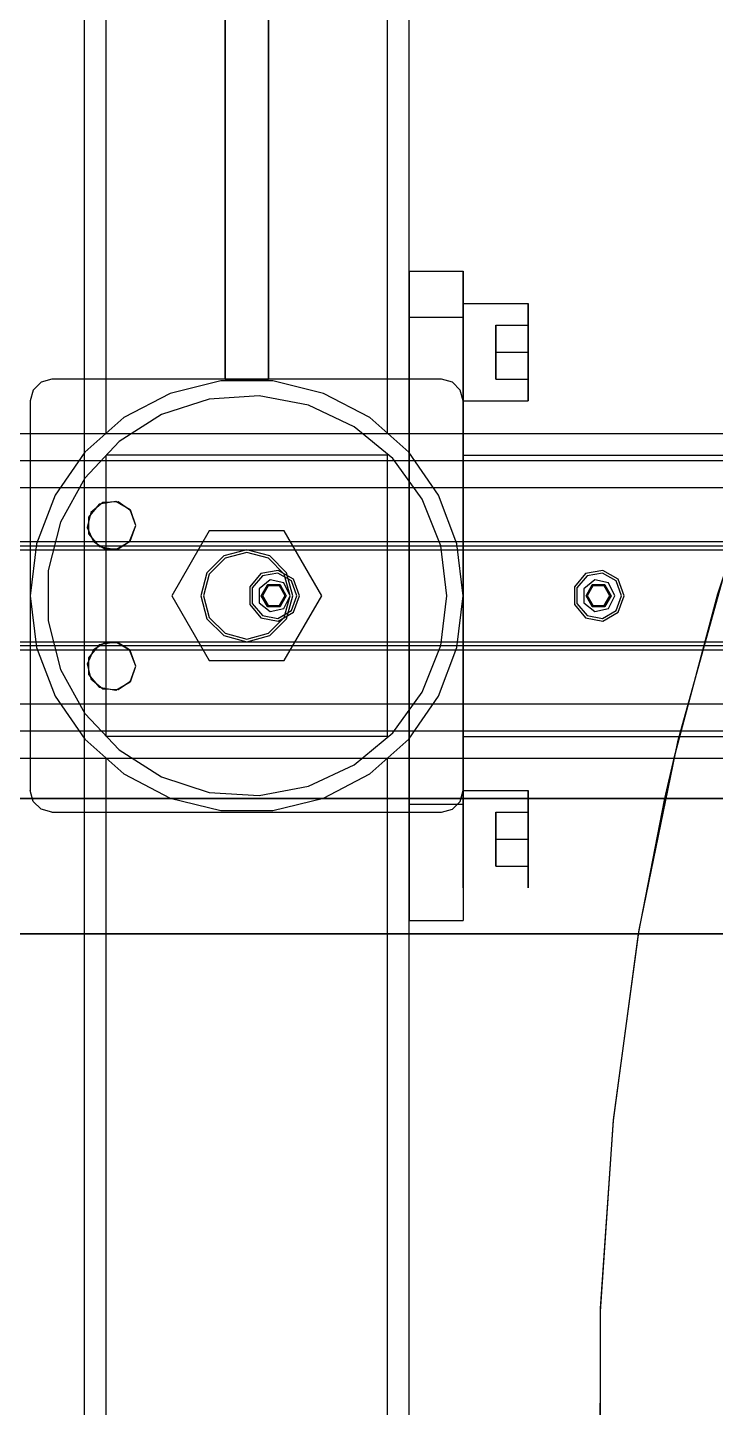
# Model space of a CAD drawing. Header units: millimetres. Extents: x -201 to 3037, y -406 to 3230.
# Drawn here: x 529.5 to 656.6, y 2600 to 2855 of the extents above; entities that cross this region are included whole.
import ezdxf

# ---------------------------------------------------------------- set-up
doc = ezdxf.new("R2010")
doc.units = ezdxf.units.MM
doc.layers.add('HIDDEN', color=8, linetype='Continuous')
doc.layers.add('VISIBLE', color=7, linetype='Continuous')

msp = doc.modelspace()

# ---------------------------------------------------------------- linework, layer by layer
at = {"layer": 'HIDDEN'}
for points in [[(540, 2720), (540, 2950)], [(540, 2000), (540, 2950)], [(540, 2780), (540, 2890)], [(540, 2780), (540, 2890)], [(540, 2780), (540, 2890)], [(540, 2780), (540, 2890)], [(540, 2780), (540, 2890)], [(544, 2780), (544, 2890)], [(544, 2780), (544, 2890)], [(544, 2780), (544, 2890)], [(544, 2780), (544, 2890)], [(544, 2780), (544, 2890)], [(544, 2780), (544, 2890)], [(566, 2890), (566, 2790)], [(566, 2790), (566, 2890)], [(574, 2890), (574, 2790)], [(574, 2790), (574, 2890)], [(596, 2780), (596, 2890)], [(596, 2780), (596, 2890)], [(596, 2780), (596, 2890)], [(596, 2780), (596, 2890)], [(596, 2780), (596, 2890)], [(596, 2780), (596, 2890)], [(600, 2780), (600, 2890)], [(600, 2780), (600, 2890)], [(600, 2780), (600, 2890)], [(600, 2780), (600, 2890)], [(600, 2780), (600, 2890)], [(719.22, 2885.19), (700.97, 2854.78), (684.81, 2823.21), (670.83, 2790.62), (659.08, 2757.17), (649.61, 2722.99), (642.47, 2688.25), (637.69, 2653.11), (635.3, 2617.73), (635.3, 2582.27), (637.69, 2546.89), (642.47, 2511.75), (649.61, 2477.01), (659.08, 2442.83), (670.83, 2409.38), (684.81, 2376.79), (700.97, 2345.22), (719.22, 2314.81)], [(600, 2804), (600, 2804.67), (600, 2805.34), (600, 2805.98), (600, 2806.6), (600, 2807.19), (600, 2807.74), (600, 2808.24), (600, 2808.69), (600, 2809.08), (600, 2809.41), (600, 2809.66), (600, 2809.85), (600, 2809.96), (600, 2810)], [(600, 2810), (600, 2809.96), (600, 2809.85), (600, 2809.66), (600, 2809.41), (600, 2809.08), (600, 2808.69), (600, 2808.24), (600, 2807.74), (600, 2807.19), (600, 2806.6), (600, 2805.98), (600, 2805.34), (600, 2804.67), (600, 2804)], [(600, 2810), (610, 2810)], [(600, 2804), (600, 2804.67), (600, 2805.34), (600, 2805.98), (600, 2806.6), (600, 2807.19), (600, 2807.74), (600, 2808.24), (600, 2808.69), (600, 2809.08), (600, 2809.41), (600, 2809.66), (600, 2809.85), (600, 2809.96), (600, 2810)], [(600, 2810), (600, 2809.96), (600, 2809.85), (600, 2809.66), (600, 2809.41), (600, 2809.08), (600, 2808.69), (600, 2808.24), (600, 2807.74), (600, 2807.19), (600, 2806.6), (600, 2805.98), (600, 2805.34), (600, 2804.67), (600, 2804)], [(600, 2810), (610, 2810)], [(600, 2810), (610, 2810)], [(610, 2804), (610, 2804.67), (610, 2805.34), (610, 2805.98), (610, 2806.6), (610, 2807.19), (610, 2807.74), (610, 2808.24), (610, 2808.69), (610, 2809.08), (610, 2809.41), (610, 2809.66), (610, 2809.85), (610, 2809.96), (610, 2810)], [(610, 2804), (610, 2804.67), (610, 2805.34), (610, 2805.98), (610, 2806.6), (610, 2807.19), (610, 2807.74), (610, 2808.24), (610, 2808.69), (610, 2809.08), (610, 2809.41), (610, 2809.66), (610, 2809.85), (610, 2809.96), (610, 2810)], [(610, 2810), (610, 2809.96), (610, 2809.85), (610, 2809.66), (610, 2809.41), (610, 2809.08), (610, 2808.69), (610, 2808.24), (610, 2807.74), (610, 2807.19), (610, 2806.6), (610, 2805.98), (610, 2805.34), (610, 2804.67), (610, 2804)], [(600, 2696), (600, 2804)], [(600, 2804), (600, 2720)], [(600, 2696), (600, 2804)], [(600, 2804), (600, 2696)], [(610, 2696), (610, 2804)], [(610, 2696), (610, 2804)], [(610, 2804), (610, 2696)], [(610, 2795), (610, 2796.01), (610, 2797), (610, 2797.97), (610, 2798.9), (610, 2799.79), (610, 2800.61), (610, 2801.36), (610, 2802.04), (610, 2802.62), (610, 2803.11), (610, 2803.49), (610, 2803.77), (610, 2803.94), (610, 2804)], [(610, 2804), (610, 2803.77), (610, 2803.11), (610, 2802.04), (610, 2800.61), (610, 2798.9), (610, 2797), (610, 2795), (610, 2793), (610, 2791.1), (610, 2789.39), (610, 2787.96), (610, 2786.89), (610, 2786.23), (610, 2786)], [(610, 2795), (610, 2796.01), (610, 2797), (610, 2797.97), (610, 2798.9), (610, 2799.79), (610, 2800.61), (610, 2801.36), (610, 2802.04), (610, 2802.62), (610, 2803.11), (610, 2803.49), (610, 2803.77), (610, 2803.94), (610, 2804)], [(610, 2804), (610, 2803.77), (610, 2803.11), (610, 2802.04), (610, 2800.61), (610, 2798.9), (610, 2797), (610, 2795), (610, 2793), (610, 2791.1), (610, 2789.39), (610, 2787.96), (610, 2786.89), (610, 2786.23), (610, 2786)], [(622, 2795), (622, 2796.01), (622, 2797), (622, 2797.97), (622, 2798.9), (622, 2799.79), (622, 2800.61), (622, 2801.36), (622, 2802.04), (622, 2802.62), (622, 2803.11), (622, 2803.49), (622, 2803.77), (622, 2803.94), (622, 2804)], [(622, 2795), (622, 2796.01), (622, 2797), (622, 2797.97), (622, 2798.9), (622, 2799.79), (622, 2800.61), (622, 2801.36), (622, 2802.04), (622, 2802.62), (622, 2803.11), (622, 2803.49), (622, 2803.77), (622, 2803.94), (622, 2804)], [(622, 2804), (622, 2803.77), (622, 2803.11), (622, 2802.04), (622, 2800.61), (622, 2798.9), (622, 2797), (622, 2795), (622, 2793), (622, 2791.1), (622, 2789.39), (622, 2787.96), (622, 2786.89), (622, 2786.23), (622, 2786)], [(600, 2801.5), (600, 2801.34), (600, 2800.86), (600, 2800.08), (600, 2799.05), (600, 2797.82), (600, 2796.45), (600, 2795), (600, 2793.55), (600, 2792.18), (600, 2790.95), (600, 2789.92), (600, 2789.14), (600, 2788.66), (600, 2788.5)], [(600, 2788.5), (600, 2788.66), (600, 2789.14), (600, 2789.92), (600, 2790.95), (600, 2792.18), (600, 2793.55), (600, 2795), (600, 2796.45), (600, 2797.82), (600, 2799.05), (600, 2800.08), (600, 2800.86), (600, 2801.34), (600, 2801.5)], [(600, 2801.5), (610, 2801.5)], [(600, 2801.5), (600, 2801.34), (600, 2800.86), (600, 2800.08), (600, 2799.05), (600, 2797.82), (600, 2796.45), (600, 2795), (600, 2793.55), (600, 2792.18), (600, 2790.95), (600, 2789.92), (600, 2789.14), (600, 2788.66), (600, 2788.5)], [(600, 2788.5), (600, 2788.66), (600, 2789.14), (600, 2789.92), (600, 2790.95), (600, 2792.18), (600, 2793.55), (600, 2795), (600, 2796.45), (600, 2797.82), (600, 2799.05), (600, 2800.08), (600, 2800.86), (600, 2801.34), (600, 2801.5)], [(600, 2801.5), (610, 2801.5)], [(610, 2801.5), (610, 2801.34), (610, 2800.86), (610, 2800.08), (610, 2799.05), (610, 2797.82), (610, 2796.45), (610, 2795), (610, 2793.55), (610, 2792.18), (610, 2790.95), (610, 2789.92), (610, 2789.14), (610, 2788.66), (610, 2788.5)], [(610, 2788.5), (610, 2788.66), (610, 2789.14), (610, 2789.92), (610, 2790.95), (610, 2792.18), (610, 2793.55), (610, 2795), (610, 2796.45), (610, 2797.82), (610, 2799.05), (610, 2800.08), (610, 2800.86), (610, 2801.34), (610, 2801.5)], [(610, 2801.5), (610, 2801.34), (610, 2800.86), (610, 2800.08), (610, 2799.05), (610, 2797.82), (610, 2796.45), (610, 2795), (610, 2793.55), (610, 2792.18), (610, 2790.95), (610, 2789.92), (610, 2789.14), (610, 2788.66), (610, 2788.5)], [(610, 2788.5), (610, 2788.66), (610, 2789.14), (610, 2789.92), (610, 2790.95), (610, 2792.18), (610, 2793.55), (610, 2795), (610, 2796.45), (610, 2797.82), (610, 2799.05), (610, 2800.08), (610, 2800.86), (610, 2801.34), (610, 2801.5)], [(616, 2800), (622, 2800)], [(616, 2800), (622, 2800)], [(616, 2800), (616, 2795)], [(616, 2795), (616, 2800)], [(616, 2800), (622, 2800)], [(616, 2800), (622, 2800)], [(616, 2800), (616, 2795)], [(616, 2795), (616, 2800)], [(622, 2795), (622, 2800)], [(622, 2800), (622, 2795)], [(622, 2795), (622, 2800)], [(622, 2800), (622, 2795)], [(610, 2786), (610, 2786.06), (610, 2786.23), (610, 2786.51), (610, 2786.89), (610, 2787.38), (610, 2787.96), (610, 2788.64), (610, 2789.39), (610, 2790.21), (610, 2791.1), (610, 2792.03), (610, 2793), (610, 2793.99), (610, 2795)], [(610, 2786), (610, 2786.06), (610, 2786.23), (610, 2786.51), (610, 2786.89), (610, 2787.38), (610, 2787.96), (610, 2788.64), (610, 2789.39), (610, 2790.21), (610, 2791.1), (610, 2792.03), (610, 2793), (610, 2793.99), (610, 2795)], [(616, 2795), (622, 2795)], [(616, 2795), (616, 2790)], [(616, 2790), (616, 2795)], [(616, 2795), (622, 2795)], [(616, 2795), (622, 2795)], [(616, 2795), (616, 2790)], [(616, 2790), (616, 2795)], [(616, 2795), (622, 2795)], [(622, 2786), (622, 2786.06), (622, 2786.23), (622, 2786.51), (622, 2786.89), (622, 2787.38), (622, 2787.96), (622, 2788.64), (622, 2789.39), (622, 2790.21), (622, 2791.1), (622, 2792.03), (622, 2793), (622, 2793.99), (622, 2795)], [(622, 2790), (622, 2795)], [(622, 2795), (622, 2790)], [(622, 2786), (622, 2786.06), (622, 2786.23), (622, 2786.51), (622, 2786.89), (622, 2787.38), (622, 2787.96), (622, 2788.64), (622, 2789.39), (622, 2790.21), (622, 2791.1), (622, 2792.03), (622, 2793), (622, 2793.99), (622, 2795)], [(622, 2790), (622, 2795)], [(622, 2795), (622, 2790)], [(534, 2790), (532, 2789.46), (530.54, 2788), (530, 2786)], [(534, 2790), (532, 2789.46), (530.54, 2788), (530, 2786)], [(610, 2750), (608.84, 2759.57), (605.42, 2768.59), (599.94, 2776.52), (592.72, 2782.92), (584.18, 2787.4), (574.82, 2789.71), (565.18, 2789.71), (555.82, 2787.4), (547.28, 2782.92), (540.06, 2776.52), (534.58, 2768.59), (531.16, 2759.57), (530, 2750), (531.16, 2740.43), (534.58, 2731.41), (540.06, 2723.48), (547.28, 2717.08), (555.82, 2712.6), (565.18, 2710.29), (574.82, 2710.29), (584.18, 2712.6), (592.72, 2717.08), (599.94, 2723.48), (605.42, 2731.41), (608.84, 2740.43), (610, 2750)], [(610, 2750), (608.84, 2759.57), (605.42, 2768.59), (599.94, 2776.52), (592.72, 2782.92), (584.18, 2787.4), (574.82, 2789.71), (565.18, 2789.71), (555.82, 2787.4), (547.28, 2782.92), (540.06, 2776.52), (534.58, 2768.59), (531.16, 2759.57), (530, 2750), (531.16, 2740.43), (534.58, 2731.41), (540.06, 2723.48), (547.28, 2717.08), (555.82, 2712.6), (565.18, 2710.29), (574.82, 2710.29), (584.18, 2712.6), (592.72, 2717.08), (599.94, 2723.48), (605.42, 2731.41), (608.84, 2740.43), (610, 2750)], [(606, 2790), (534, 2790)], [(606, 2790), (534, 2790)], [(566, 2790), (574, 2790)], [(610, 2786), (609.46, 2788), (608, 2789.46), (606, 2790)], [(610, 2786), (609.46, 2788), (608, 2789.46), (606, 2790)], [(616, 2790), (622, 2790)], [(616, 2790), (622, 2790)], [(616, 2790), (622, 2790)], [(616, 2790), (622, 2790)], [(530, 2786), (530, 2714)], [(530, 2786), (530, 2714)], [(607, 2750), (605.84, 2759.2), (602.42, 2767.82), (596.97, 2775.33), (589.83, 2781.24), (581.43, 2785.19), (572.32, 2786.93), (563.07, 2786.34), (554.25, 2783.48), (546.42, 2778.51), (540.07, 2771.75), (535.6, 2763.62), (533.29, 2754.64), (533.29, 2745.36), (535.6, 2736.38), (540.07, 2728.25), (546.42, 2721.49), (554.25, 2716.52), (563.07, 2713.66), (572.32, 2713.07), (581.43, 2714.81), (589.83, 2718.76), (596.97, 2724.67), (602.42, 2732.18), (605.84, 2740.8), (607, 2750)], [(607, 2750), (605.84, 2759.2), (602.42, 2767.82), (596.97, 2775.33), (589.83, 2781.24), (581.43, 2785.19), (572.32, 2786.93), (563.07, 2786.34), (554.25, 2783.48), (546.42, 2778.51), (540.07, 2771.75), (535.6, 2763.62), (533.29, 2754.64), (533.29, 2745.36), (535.6, 2736.38), (540.07, 2728.25), (546.42, 2721.49), (554.25, 2716.52), (563.07, 2713.66), (572.32, 2713.07), (581.43, 2714.81), (589.83, 2718.76), (596.97, 2724.67), (602.42, 2732.18), (605.84, 2740.8), (607, 2750)], [(610, 2714), (610, 2786)], [(610, 2714), (610, 2786)], [(10, 2780), (1230, 2780)], [(540, 2720), (540, 2780)], [(540, 2720), (540, 2780)], [(540, 2780), (600, 2780)], [(540, 2780), (600, 2780)], [(540, 2780), (600, 2780)], [(540, 2780), (600, 2780)], [(540, 2780), (600, 2780)], [(540, 2780), (600, 2780)], [(540, 2720), (540, 2780)], [(540, 2720), (540, 2780)], [(540, 2780), (600, 2780)], [(540, 2780), (600, 2780)], [(540, 2780), (600, 2780)], [(540, 2780), (600, 2780)], [(544, 2780), (596, 2780)], [(544, 2780), (596, 2780)], [(544, 2780), (596, 2780)], [(544, 2780), (596, 2780)], [(544, 2780), (596, 2780)], [(544, 2780), (596, 2780)], [(600, 2720), (600, 2780)], [(600, 2720), (600, 2780)], [(600, 2720), (600, 2780)], [(600, 2720), (600, 2780)], [(610, 2720), (610, 2780)], [(610, 2720), (610, 2780)], [(610, 2780), (820, 2780)], [(610, 2780), (820, 2780)], [(610, 2780), (610, 2720)], [(610, 2720), (610, 2780)], [(610, 2720), (610, 2780)], [(610, 2780), (820, 2780)], [(610, 2780), (820, 2780)], [(666.82, 2780), (656.96, 2750.27), (648.9, 2720)], [(10, 2775), (1230, 2775)], [(10, 2775), (1230, 2775)], [(596, 2776), (544, 2776)], [(544, 2724), (544, 2776)], [(596, 2776), (544, 2776)], [(544, 2724), (544, 2776)], [(596, 2776), (544, 2776)], [(544, 2724), (544, 2776)], [(596, 2776), (544, 2776)], [(544, 2724), (544, 2776)], [(596, 2724), (596, 2776)], [(596, 2724), (596, 2776)], [(596, 2724), (596, 2776)], [(596, 2724), (596, 2776)], [(610, 2776), (610, 2724)], [(610, 2776), (610, 2724)], [(610, 2776), (820, 2776)], [(610, 2776), (820, 2776)], [(610, 2776), (610, 2724)], [(610, 2776), (610, 2724)], [(610, 2776), (820, 2776)], [(610, 2776), (820, 2776)], [(135, 2770), (1195, 2770)], [(549.5, 2763), (548.45, 2765.89), (545.78, 2767.43), (542.75, 2766.9), (540.77, 2764.54), (540.77, 2761.46), (542.75, 2759.1), (545.78, 2758.57), (548.45, 2760.11), (549.5, 2763)], [(563.07, 2762), (556.14, 2750)], [(563.07, 2762), (556.14, 2750)], [(576.93, 2762), (563.07, 2762)], [(576.93, 2762), (563.07, 2762)], [(583.86, 2750), (576.93, 2762)], [(583.86, 2750), (576.93, 2762)], [(135, 2760), (1195, 2760)], [(135, 2760), (1195, 2760)], [(135, 2760), (1195, 2760)], [(541.65, 2760), (543.75, 2758.68), (546.25, 2758.68), (548.35, 2760)], [(135, 2758.5), (1195, 2758.5)], [(578.5, 2750), (577.36, 2754.25), (574.25, 2757.36), (570, 2758.5), (565.75, 2757.36), (562.64, 2754.25), (561.5, 2750), (562.64, 2745.75), (565.75, 2742.64), (570, 2741.5), (574.25, 2742.64), (577.36, 2745.75), (578.5, 2750)], [(578.5, 2750), (577.36, 2754.25), (574.25, 2757.36), (570, 2758.5), (565.75, 2757.36), (562.64, 2754.25), (561.5, 2750), (562.64, 2745.75), (565.75, 2742.64), (570, 2741.5), (574.25, 2742.64), (577.36, 2745.75), (578.5, 2750)], [(578, 2750), (576.93, 2754), (574, 2756.93), (570, 2758), (566, 2756.93), (563.07, 2754), (562, 2750), (563.07, 2746), (566, 2743.07), (570, 2742), (574, 2743.07), (576.93, 2746), (578, 2750)], [(578, 2750), (576.93, 2754), (574, 2756.93), (570, 2758), (566, 2756.93), (563.07, 2754), (562, 2750), (563.07, 2746), (566, 2743.07), (570, 2742), (574, 2743.07), (576.93, 2746), (578, 2750)], [(578, 2750), (576.93, 2754), (574, 2756.93), (570, 2758), (566, 2756.93), (563.07, 2754), (562, 2750), (563.07, 2746), (566, 2743.07), (570, 2742), (574, 2743.07), (576.93, 2746), (578, 2750)], [(578, 2750), (576.93, 2754), (574, 2756.93), (570, 2758), (566, 2756.93), (563.07, 2754), (562, 2750), (563.07, 2746), (566, 2743.07), (570, 2742), (574, 2743.07), (576.93, 2746), (578, 2750)], [(579.75, 2750), (578.64, 2753.05), (575.82, 2754.68), (572.62, 2754.11), (570.54, 2751.62), (570.54, 2748.38), (572.62, 2745.89), (575.82, 2745.32), (578.64, 2746.95), (579.75, 2750)], [(579.25, 2750), (578.26, 2752.73), (575.74, 2754.19), (572.88, 2753.68), (571.01, 2751.45), (571.01, 2748.55), (572.88, 2746.32), (575.74, 2745.81), (578.26, 2747.27), (579.25, 2750)], [(639.75, 2750), (638.64, 2753.05), (635.82, 2754.68), (632.62, 2754.11), (630.54, 2751.62), (630.54, 2748.38), (632.62, 2745.89), (635.82, 2745.32), (638.64, 2746.95), (639.75, 2750)], [(639.25, 2750), (638.26, 2752.73), (635.74, 2754.19), (632.88, 2753.68), (631.01, 2751.45), (631.01, 2748.55), (632.88, 2746.32), (635.74, 2745.81), (638.26, 2747.27), (639.25, 2750)], [(578, 2750), (576.87, 2752.35), (574.33, 2752.92), (572.3, 2751.3), (572.3, 2748.7), (574.33, 2747.08), (576.87, 2747.65), (578, 2750)], [(578, 2750), (576.87, 2752.35), (574.33, 2752.92), (572.3, 2751.3), (572.3, 2748.7), (574.33, 2747.08), (576.87, 2747.65), (578, 2750)], [(573.85, 2752), (572.69, 2750)], [(577.1, 2750), (576.05, 2751.82), (573.95, 2751.82), (572.9, 2750), (573.95, 2748.18), (576.05, 2748.18), (577.1, 2750)], [(577.1, 2750), (576.05, 2751.82), (573.95, 2751.82), (572.9, 2750), (573.95, 2748.18), (576.05, 2748.18), (577.1, 2750)], [(576.15, 2752), (573.85, 2752)], [(577.31, 2750), (576.15, 2752)], [(638, 2750), (636.87, 2752.35), (634.33, 2752.92), (632.3, 2751.3), (632.3, 2748.7), (634.33, 2747.08), (636.87, 2747.65), (638, 2750)], [(638, 2750), (636.87, 2752.35), (634.33, 2752.92), (632.3, 2751.3), (632.3, 2748.7), (634.33, 2747.08), (636.87, 2747.65), (638, 2750)], [(633.85, 2752), (632.69, 2750)], [(637.1, 2750), (636.05, 2751.82), (633.95, 2751.82), (632.9, 2750), (633.95, 2748.18), (636.05, 2748.18), (637.1, 2750)], [(637.1, 2750), (636.05, 2751.82), (633.95, 2751.82), (632.9, 2750), (633.95, 2748.18), (636.05, 2748.18), (637.1, 2750)], [(636.15, 2752), (633.85, 2752)], [(637.31, 2750), (636.15, 2752)], [(556.14, 2750), (563.07, 2738)], [(556.14, 2750), (563.07, 2738)], [(572.69, 2750), (573.85, 2748)], [(576.15, 2748), (577.31, 2750)], [(576.93, 2738), (583.86, 2750)], [(576.93, 2738), (583.86, 2750)], [(632.69, 2750), (633.85, 2748)], [(636.15, 2748), (637.31, 2750)], [(573.85, 2748), (576.15, 2748)], [(633.85, 2748), (636.15, 2748)], [(135, 2741.5), (1195, 2741.5)], [(549.5, 2737), (548.45, 2739.89), (545.78, 2741.43), (542.75, 2740.9), (540.77, 2738.54), (540.77, 2735.46), (542.75, 2733.1), (545.78, 2732.57), (548.45, 2734.11), (549.5, 2737)], [(548.35, 2740), (546.25, 2741.32), (543.75, 2741.32), (541.65, 2740)], [(135, 2740), (1195, 2740)], [(135, 2740), (1195, 2740)], [(135, 2740), (1195, 2740)], [(563.07, 2738), (576.93, 2738)], [(563.07, 2738), (576.93, 2738)], [(135, 2730), (1195, 2730)], [(10, 2725), (1230, 2725)], [(10, 2725), (1230, 2725)], [(596, 2724), (544, 2724)], [(596, 2724), (544, 2724)], [(596, 2724), (544, 2724)], [(596, 2724), (544, 2724)], [(610, 2724), (820, 2724)], [(610, 2724), (820, 2724)], [(610, 2724), (820, 2724)], [(610, 2724), (820, 2724)], [(10, 2720), (1230, 2720)], [(540, 2720), (600, 2720)], [(540, 2720), (600, 2720)], [(540, 2480), (540, 2720)], [(540, 2480), (540, 2720)], [(540, 2720), (600, 2720)], [(540, 2720), (600, 2720)], [(540, 2480), (540, 2720)], [(540, 2480), (540, 2720)], [(540, 2720), (600, 2720)], [(540, 2720), (600, 2720)], [(540, 2720), (600, 2720)], [(540, 2720), (600, 2720)], [(544, 2720), (596, 2720)], [(544, 2720), (596, 2720)], [(544, 2480), (544, 2720)], [(544, 2480), (544, 2720)], [(544, 2720), (596, 2720)], [(544, 2720), (596, 2720)], [(544, 2480), (544, 2720)], [(544, 2480), (544, 2720)], [(596, 2480), (596, 2720)], [(596, 2480), (596, 2720)], [(596, 2480), (596, 2720)], [(596, 2480), (596, 2720)], [(600, 2480), (600, 2720)], [(600, 2480), (600, 2720)], [(600, 2480), (600, 2720)], [(610, 2720), (820, 2720)], [(610, 2720), (820, 2720)], [(610, 2720), (820, 2720)], [(610, 2720), (820, 2720)], [(534, 2710), (532, 2710.54), (530.54, 2712), (530, 2714)], [(534, 2710), (532, 2710.54), (530.54, 2712), (530, 2714)], [(606, 2710), (608, 2710.54), (609.46, 2712), (610, 2714)], [(606, 2710), (608, 2710.54), (609.46, 2712), (610, 2714)], [(610, 2705), (610, 2706.01), (610, 2707), (610, 2707.97), (610, 2708.9), (610, 2709.79), (610, 2710.61), (610, 2711.36), (610, 2712.04), (610, 2712.62), (610, 2713.11), (610, 2713.49), (610, 2713.77), (610, 2713.94), (610, 2714)], [(610, 2714), (610, 2713.77), (610, 2713.11), (610, 2712.04), (610, 2710.61), (610, 2708.9), (610, 2707), (610, 2705), (610, 2703), (610, 2701.1), (610, 2699.39), (610, 2697.96), (610, 2696.89), (610, 2696.23), (610, 2696)], [(610, 2705), (610, 2706.01), (610, 2707), (610, 2707.97), (610, 2708.9), (610, 2709.79), (610, 2710.61), (610, 2711.36), (610, 2712.04), (610, 2712.62), (610, 2713.11), (610, 2713.49), (610, 2713.77), (610, 2713.94), (610, 2714)], [(610, 2714), (610, 2713.77), (610, 2713.11), (610, 2712.04), (610, 2710.61), (610, 2708.9), (610, 2707), (610, 2705), (610, 2703), (610, 2701.1), (610, 2699.39), (610, 2697.96), (610, 2696.89), (610, 2696.23), (610, 2696)], [(622, 2705), (622, 2706.01), (622, 2707), (622, 2707.97), (622, 2708.9), (622, 2709.79), (622, 2710.61), (622, 2711.36), (622, 2712.04), (622, 2712.62), (622, 2713.11), (622, 2713.49), (622, 2713.77), (622, 2713.94), (622, 2714)], [(622, 2705), (622, 2706.01), (622, 2707), (622, 2707.97), (622, 2708.9), (622, 2709.79), (622, 2710.61), (622, 2711.36), (622, 2712.04), (622, 2712.62), (622, 2713.11), (622, 2713.49), (622, 2713.77), (622, 2713.94), (622, 2714)], [(622, 2714), (622, 2713.77), (622, 2713.11), (622, 2712.04), (622, 2710.61), (622, 2708.9), (622, 2707), (622, 2705), (622, 2703), (622, 2701.1), (622, 2699.39), (622, 2697.96), (622, 2696.89), (622, 2696.23), (622, 2696)], [(1140, 2712.5), (90, 2712.5)], [(90, 2712.5), (1140, 2712.5)], [(1140, 2712.5), (90, 2712.5)], [(540, 2687.5), (540, 2712.5)], [(600, 2687.5), (600, 2712.5)], [(600, 2712.5), (600, 2696)], [(600, 2711.5), (600, 2711.34), (600, 2710.86), (600, 2710.08), (600, 2709.05), (600, 2707.82), (600, 2706.45), (600, 2705), (600, 2703.55), (600, 2702.18), (600, 2700.95), (600, 2699.92), (600, 2699.14), (600, 2698.66), (600, 2698.5)], [(600, 2698.5), (600, 2698.66), (600, 2699.14), (600, 2699.92), (600, 2700.95), (600, 2702.18), (600, 2703.55), (600, 2705), (600, 2706.45), (600, 2707.82), (600, 2709.05), (600, 2710.08), (600, 2710.86), (600, 2711.34), (600, 2711.5)], [(600, 2711.5), (610, 2711.5)], [(600, 2711.5), (600, 2711.34), (600, 2710.86), (600, 2710.08), (600, 2709.05), (600, 2707.82), (600, 2706.45), (600, 2705), (600, 2703.55), (600, 2702.18), (600, 2700.95), (600, 2699.92), (600, 2699.14), (600, 2698.66), (600, 2698.5)], [(600, 2698.5), (600, 2698.66), (600, 2699.14), (600, 2699.92), (600, 2700.95), (600, 2702.18), (600, 2703.55), (600, 2705), (600, 2706.45), (600, 2707.82), (600, 2709.05), (600, 2710.08), (600, 2710.86), (600, 2711.34), (600, 2711.5)], [(600, 2711.5), (610, 2711.5)], [(610, 2712.5), (610, 2696)], [(610, 2711.5), (610, 2711.34), (610, 2710.86), (610, 2710.08), (610, 2709.05), (610, 2707.82), (610, 2706.45), (610, 2705), (610, 2703.55), (610, 2702.18), (610, 2700.95), (610, 2699.92), (610, 2699.14), (610, 2698.66), (610, 2698.5)], [(610, 2698.5), (610, 2698.66), (610, 2699.14), (610, 2699.92), (610, 2700.95), (610, 2702.18), (610, 2703.55), (610, 2705), (610, 2706.45), (610, 2707.82), (610, 2709.05), (610, 2710.08), (610, 2710.86), (610, 2711.34), (610, 2711.5)], [(610, 2711.5), (610, 2711.34), (610, 2710.86), (610, 2710.08), (610, 2709.05), (610, 2707.82), (610, 2706.45), (610, 2705), (610, 2703.55), (610, 2702.18), (610, 2700.95), (610, 2699.92), (610, 2699.14), (610, 2698.66), (610, 2698.5)], [(610, 2698.5), (610, 2698.66), (610, 2699.14), (610, 2699.92), (610, 2700.95), (610, 2702.18), (610, 2703.55), (610, 2705), (610, 2706.45), (610, 2707.82), (610, 2709.05), (610, 2710.08), (610, 2710.86), (610, 2711.34), (610, 2711.5)], [(622, 2712.5), (622, 2711.47), (622, 2710.23), (622, 2708.81), (622, 2707.27), (622, 2705.65), (622, 2704.01), (622, 2702.4), (622, 2700.88), (622, 2699.5), (622, 2698.29), (622, 2697.32), (622, 2696.59), (622, 2696.15), (622, 2696)], [(647.2, 2712.5), (642.34, 2687.5)], [(534, 2710), (606, 2710)], [(534, 2710), (606, 2710)], [(616, 2710), (622, 2710)], [(616, 2710), (622, 2710)], [(616, 2710), (616, 2705)], [(616, 2705), (616, 2710)], [(616, 2710), (622, 2710)], [(616, 2710), (622, 2710)], [(616, 2710), (616, 2705)], [(616, 2705), (616, 2710)], [(622, 2705), (622, 2710)], [(622, 2710), (622, 2705)], [(622, 2705), (622, 2710)], [(622, 2710), (622, 2705)], [(610, 2696), (610, 2696.06), (610, 2696.23), (610, 2696.51), (610, 2696.89), (610, 2697.38), (610, 2697.96), (610, 2698.64), (610, 2699.39), (610, 2700.21), (610, 2701.1), (610, 2702.03), (610, 2703), (610, 2703.99), (610, 2705)], [(610, 2696), (610, 2696.06), (610, 2696.23), (610, 2696.51), (610, 2696.89), (610, 2697.38), (610, 2697.96), (610, 2698.64), (610, 2699.39), (610, 2700.21), (610, 2701.1), (610, 2702.03), (610, 2703), (610, 2703.99), (610, 2705)], [(616, 2705), (622, 2705)], [(616, 2705), (616, 2700)], [(616, 2700), (616, 2705)], [(616, 2705), (622, 2705)], [(616, 2705), (622, 2705)], [(616, 2705), (616, 2700)], [(616, 2700), (616, 2705)], [(616, 2705), (622, 2705)], [(622, 2696), (622, 2696.06), (622, 2696.23), (622, 2696.51), (622, 2696.89), (622, 2697.38), (622, 2697.96), (622, 2698.64), (622, 2699.39), (622, 2700.21), (622, 2701.1), (622, 2702.03), (622, 2703), (622, 2703.99), (622, 2705)], [(622, 2700), (622, 2705)], [(622, 2705), (622, 2700)], [(622, 2696), (622, 2696.06), (622, 2696.23), (622, 2696.51), (622, 2696.89), (622, 2697.38), (622, 2697.96), (622, 2698.64), (622, 2699.39), (622, 2700.21), (622, 2701.1), (622, 2702.03), (622, 2703), (622, 2703.99), (622, 2705)], [(622, 2700), (622, 2705)], [(622, 2705), (622, 2700)], [(616, 2700), (622, 2700)], [(616, 2700), (622, 2700)], [(616, 2700), (622, 2700)], [(616, 2700), (622, 2700)], [(600, 2696), (600, 2695.33), (600, 2694.66), (600, 2694.02), (600, 2693.4), (600, 2692.81), (600, 2692.26), (600, 2691.76), (600, 2691.31), (600, 2690.92), (600, 2690.59), (600, 2690.34), (600, 2690.15), (600, 2690.04), (600, 2690)], [(600, 2696), (600, 2695.33), (600, 2694.66), (600, 2694.02), (600, 2693.4), (600, 2692.81), (600, 2692.26), (600, 2691.76), (600, 2691.31), (600, 2690.92), (600, 2690.59), (600, 2690.34), (600, 2690.15), (600, 2690.04), (600, 2690)], [(600, 2696), (600, 2695.33), (600, 2694.66), (600, 2694.02), (600, 2693.4), (600, 2692.81), (600, 2692.26), (600, 2691.76), (600, 2691.31), (600, 2690.92), (600, 2690.59), (600, 2690.34), (600, 2690.15), (600, 2690.04), (600, 2690)], [(600, 2696), (600, 2695.33), (600, 2694.66), (600, 2694.02), (600, 2693.4), (600, 2692.81), (600, 2692.26), (600, 2691.76), (600, 2691.31), (600, 2690.92), (600, 2690.59), (600, 2690.34), (600, 2690.15), (600, 2690.04), (600, 2690)], [(610, 2696), (610, 2695.33), (610, 2694.66), (610, 2694.02), (610, 2693.4), (610, 2692.81), (610, 2692.26), (610, 2691.76), (610, 2691.31), (610, 2690.92), (610, 2690.59), (610, 2690.34), (610, 2690.15), (610, 2690.04), (610, 2690)], [(610, 2696), (610, 2695.33), (610, 2694.66), (610, 2694.02), (610, 2693.4), (610, 2692.81), (610, 2692.26), (610, 2691.76), (610, 2691.31), (610, 2690.92), (610, 2690.59), (610, 2690.34), (610, 2690.15), (610, 2690.04), (610, 2690)], [(610, 2696), (610, 2695.33), (610, 2694.66), (610, 2694.02), (610, 2693.4), (610, 2692.81), (610, 2692.26), (610, 2691.76), (610, 2691.31), (610, 2690.92), (610, 2690.59), (610, 2690.34), (610, 2690.15), (610, 2690.04), (610, 2690)], [(610, 2696), (610, 2695.33), (610, 2694.66), (610, 2694.02), (610, 2693.4), (610, 2692.81), (610, 2692.26), (610, 2691.76), (610, 2691.31), (610, 2690.92), (610, 2690.59), (610, 2690.34), (610, 2690.15), (610, 2690.04), (610, 2690)], [(600, 2690), (610, 2690)], [(600, 2690), (610, 2690)], [(600, 2690), (610, 2690)], [(600, 2690), (610, 2690)], [(1140, 2687.5), (90, 2687.5)], [(90, 2687.5), (1140, 2687.5)], [(1140, 2687.5), (90, 2687.5)]]:
    msp.add_lwpolyline(points, dxfattribs=at)
at = {"layer": 'VISIBLE'}
for points in [[(540, 2780), (540, 2890)], [(600, 2780), (600, 2890)], [(600, 2810), (610, 2810)], [(610, 2810), (610, 2809.96), (610, 2809.85), (610, 2809.66), (610, 2809.41), (610, 2809.08), (610, 2808.69), (610, 2808.24), (610, 2807.74), (610, 2807.19), (610, 2806.6), (610, 2805.98), (610, 2805.34), (610, 2804.67), (610, 2804)], [(610, 2804), (610, 2780)], [(610, 2804), (622, 2804)], [(622, 2804), (622, 2803.77), (622, 2803.11), (622, 2802.04), (622, 2800.61), (622, 2798.9), (622, 2797), (622, 2795), (622, 2793), (622, 2791.1), (622, 2789.39), (622, 2787.96), (622, 2786.89), (622, 2786.23), (622, 2786)], [(610, 2786), (622, 2786)], [(428.66, 2780), (1230, 2780)], [(430, 2770), (1195, 2770)], [(549.5, 2763), (548.6, 2765.71), (546.25, 2767.32), (543.39, 2767.2), (541.19, 2765.39), (540.52, 2762.62), (541.65, 2760)], [(548.35, 2760), (549.5, 2763)], [(430, 2760), (1195, 2760)], [(430, 2759.2), (1195, 2759.2)], [(579.75, 2750), (578.64, 2753.05), (575.82, 2754.68), (572.62, 2754.11), (570.54, 2751.62), (570.54, 2748.38), (572.62, 2745.89), (575.82, 2745.32), (578.64, 2746.95), (579.75, 2750)], [(579.25, 2750), (578.26, 2752.73), (575.74, 2754.19), (572.88, 2753.68), (571.01, 2751.45), (571.01, 2748.55), (572.88, 2746.32), (575.74, 2745.81), (578.26, 2747.27), (579.25, 2750)], [(639.75, 2750), (638.64, 2753.05), (635.82, 2754.68), (632.62, 2754.11), (630.54, 2751.62), (630.54, 2748.38), (632.62, 2745.89), (635.82, 2745.32), (638.64, 2746.95), (639.75, 2750)], [(639.25, 2750), (638.26, 2752.73), (635.74, 2754.19), (632.88, 2753.68), (631.01, 2751.45), (631.01, 2748.55), (632.88, 2746.32), (635.74, 2745.81), (638.26, 2747.27), (639.25, 2750)], [(572.69, 2750), (573.85, 2752)], [(573.85, 2752), (576.15, 2752)], [(576.15, 2752), (577.31, 2750)], [(632.69, 2750), (633.85, 2752)], [(633.85, 2752), (636.15, 2752)], [(636.15, 2752), (637.31, 2750)], [(573.85, 2748), (572.69, 2750)], [(577.31, 2750), (576.15, 2748)], [(633.85, 2748), (632.69, 2750)], [(637.31, 2750), (636.15, 2748)], [(576.15, 2748), (573.85, 2748)], [(636.15, 2748), (633.85, 2748)], [(430, 2740.8), (1195, 2740.8)], [(430, 2740), (1195, 2740)], [(541.65, 2740), (540.52, 2737.38), (541.19, 2734.61), (543.39, 2732.8), (546.25, 2732.68), (548.6, 2734.29), (549.5, 2737)], [(549.5, 2737), (548.35, 2740)], [(430, 2730), (1195, 2730)], [(430, 2720), (1230, 2720)], [(540, 2712.5), (540, 2720)], [(600, 2712.5), (600, 2720)], [(600, 2720), (600, 2712.5)], [(610, 2720), (610, 2712.5)], [(648.9, 2720), (647.2, 2712.5)], [(610, 2714), (622, 2714)], [(622, 2714), (622, 2713.99), (622, 2713.97), (622, 2713.93), (622, 2713.87), (622, 2713.8), (622, 2713.72), (622, 2713.62), (622, 2713.5), (622, 2713.37), (622, 2713.22), (622, 2713.06), (622, 2712.89), (622, 2712.7), (622, 2712.5)], [(430, 2712.5), (1140, 2712.5)], [(430, 2687.5), (1140, 2687.5)], [(540, 2480), (540, 2687.5)], [(600, 2480), (600, 2687.5)], [(642.34, 2687.5), (637.68, 2652.99), (635.32, 2618.25), (635.26, 2583.42), (637.52, 2548.67), (642.07, 2514.15), (648.9, 2480)]]:
    msp.add_lwpolyline(points, dxfattribs=at)

doc.saveas('drawing.dxf')
